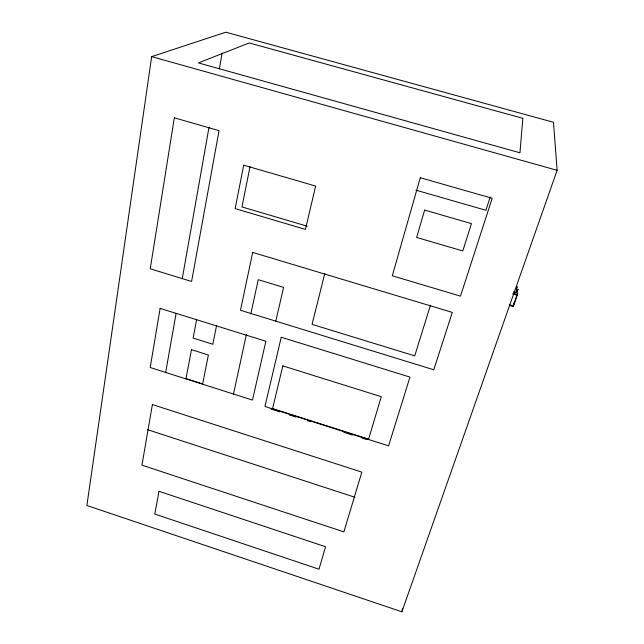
<?xml version="1.0" encoding="UTF-8"?>
<svg xmlns="http://www.w3.org/2000/svg" width="644" height="644" viewBox="0 0 644 644"><rect width="100%" height="100%" fill="white"/><g stroke="black" fill="none" stroke-linecap="round" stroke-linejoin="round"><path stroke-width="0.97" d="M512.503 293.849L517.301 295.274L517.663 292.94L513.84 291.812M509.485 305.449L513.3 306.584L513.413 304.829M517.301 295.274L517.357 294.694L513.3 306.584M516.85 287.643L516.802 287.216M151.662 56.632L86.884 505.484L401.88 611.8L557.116 170.322L553.47 122.288L225.827 32.2L151.662 56.632L557.116 170.322M513.791 302.905L513.598 304.862L516.681 296.119M516.842 290.782L516.456 292.545M165.589 372.884L176.094 313.467M182.22 278.804L209.018 127.279M219.346 68.844L222.148 53.001M196.605 319.569L193.12 338.076L212.834 344.25L216.521 325.751M250.049 166.522L241.959 206.917L307.196 226.189M401.88 611.8L402.476 608.846M233.474 394.128L246.386 334.461M250.83 313.918L258.236 279.681L283.585 287.377L275.704 321.573M324.801 273.45L312.066 324.359L414.736 355.866L430.45 305.184M516.77 288.037L516.279 289.776M516.56 289.245L517.084 286.411L516.746 286.757M516.303 292.706L516.625 290.951L516.214 291.861M490.189 197.096L485.93 210.274L415.919 190.157M517.462 293.511L517.663 292.94M516.118 291.651L516.528 290.597M513.872 292.022L515.764 292.585M513.727 293.366L517.575 294.509M509.678 304.886L513.493 306.021M271.132 409.109L279.738 411.846M289.309 414.897L296.007 417.03M307.494 420.693L310.368 421.603M343.864 432.277L352.469 435.022M362.041 438.065L366.83 439.594M147.516 429.661L354.981 497.265M522.856 118.327L519.95 152.797L198.424 62.911L249.212 42.947L522.856 118.327M174.323 117.812L150.253 268.806L191.598 281.46L219.041 130.652L174.323 117.812M517.317 291.265L518.009 289.43L517.317 291.265M160.123 308.387L150.197 367.523L252.488 400.069L265.883 341.24L160.123 308.387M152.395 404.553L141.938 465.161L343.888 531.88L361.831 472.116L152.395 404.553M159.012 491.3L154.793 514.073L318.997 569.207L325.558 546.732L159.012 491.3M191.453 349.668L186.003 378.592L202.651 383.888L208.382 354.989L191.453 349.668M243.706 165.178L235.141 208.608L305.449 229.409L315.632 186.06L243.706 165.178M252.673 252.408L240.494 310.279L433.782 369.785L452.305 312.396L252.673 252.408M281.251 337.247L264.95 406.485L388.582 445.857L409.962 377.094L281.251 337.247M282.829 365.889L272.589 408.578L368.601 439.152L381.272 396.696L282.829 365.889M420.282 177.736L392.293 275.793L460.476 296.127L492.193 198.288L420.282 177.736M424.629 210.065L416.628 237.435L462.778 250.951L471.464 223.621L424.629 210.065"/></g></svg>
